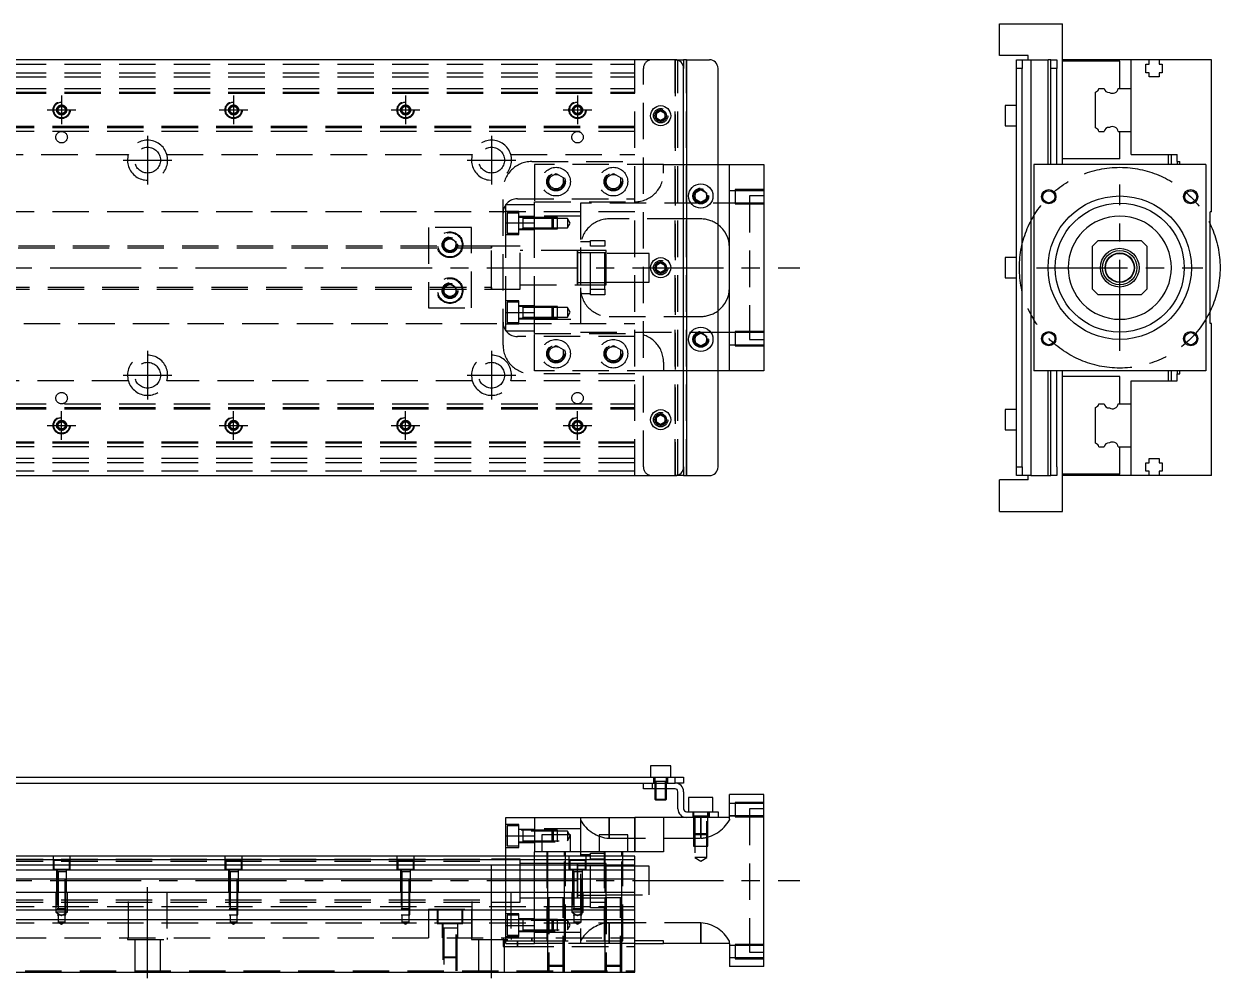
# Model space of a CAD drawing. Extents: x -13 to 801, y -273 to 87.
# Drawn here: x 383.9 to 801.2, y -247.7 to 85 of the extents above; entities that cross this region are included whole.
import ezdxf

# ---------------------------------------------------------------- set-up
doc = ezdxf.new("R2010")
doc.units = 0
doc.linetypes.add('CENTER', pattern=[50.8, 31.75, -6.35, 6.35, -6.35])
doc.linetypes.add('DASHED', pattern=[19.05, 12.7, -6.35])
doc.layers.get('0').update_dxf_attribs({"linetype": 'CONTINUOUS'})
doc.layers.add('CENTER', color=1, linetype='CENTER')

msp = doc.modelspace()

# ---------------------------------------------------------------- linework, layer by layer
at = {"color": 7, "linetype": 'CONTINUOUS'}
for p, q in [((724.16, 74), (724.16, 85)), ((724.16, 85), (746.16, 85)), ((746.16, 36), (746.16, 85)), ((611, 72.5), (3, 72.5)), ((611, 72.5), (614, 72.5)), ((614, 72.5), (614, 69.5)), ((615, 72.5), (614, 72.5)), ((615, 72.5), (615, -72.5)), ((615, 72.5), (623, 72.5)), ((734.16, 74), (724.16, 74)), ((730.16, 72.5), (732.16, 72.5)), ((730.16, 69.5), (730.16, 72.5)), ((732.16, 72.5), (735.16, 72.5)), ((732.16, 72.5), (732.16, 69.5)), ((734.16, 72.5), (734.16, 74)), ((735.16, 72.5), (735.16, -72.5)), ((735.16, 72.5), (741.16, 72.5)), ((741.16, 36), (741.16, 72.5)), ((742.16, 72.5), (741.16, 72.5)), ((742.16, 72.5), (744.16, 72.5)), ((742.16, 69.5), (742.16, 72.5)), ((744.16, 72.5), (744.16, 69.5)), ((770.16, 72.5), (746.16, 72.5)), ((766.16, 72), (746.16, 72)), ((766.16, 62.5), (766.16, 72)), ((776.46, 72.5), (770.16, 72.5)), ((770.16, 62.5), (770.16, 72.5)), ((775.31, 71), (776.46, 71)), ((775.31, 68), (775.31, 71)), ((779.86, 72.5), (776.46, 72.5)), ((776.46, 71), (776.46, 72.5)), ((779.86, 72.5), (779.86, 71)), ((798.16, 72.5), (779.86, 72.5)), ((779.86, 71), (781.01, 71)), ((781.01, 71), (781.01, 68)), ((798.16, 19.5), (798.16, 72.5)), ((614, -69.5), (614, 69.5)), ((626, -69.5), (626, 69.5)), ((732.16, 69.5), (730.16, 69.5)), ((730.16, -69.5), (730.16, 69.5)), ((732.16, -69.5), (732.16, 69.5)), ((744.16, 69.5), (742.16, 69.5)), ((742.16, 36), (742.16, 69.5)), ((744.16, 36), (744.16, 69.5)), ((776.46, 68), (775.31, 68)), ((776.46, 66.5), (776.46, 68)), ((779.86, 68), (779.86, 66.5)), ((781.01, 68), (779.86, 68)), ((779.86, 66.5), (776.46, 66.5)), ((757.66, 48.752272), (757.66, 61.247728)), ((758.912272, 62.5), (760.68668, 62.5)), ((765.637372, 62.5), (770.16, 62.5)), ((770.16, 47.5), (770.16, 62.5)), ((770.16, 47.5), (770.16, 62.5)), ((604.5, 53.866026), (606, 54.73205)), ((606, 54.73205), (607.5, 53.866026)), ((726.16, 56.5), (726.16, 53)), ((730.16, 56.5), (726.16, 56.5)), ((604.5, 52.133974), (604.5, 53.866026)), ((606, 51.26795), (604.5, 52.133974)), ((607.5, 52.133974), (606, 51.26795)), ((607.5, 53.866026), (607.5, 52.133974)), ((726.16, 53), (726.16, 49.5)), ((726.16, 49.5), (730.16, 49.5)), ((758.912272, 47.5), (760.68668, 47.5)), ((765.637372, 47.5), (770.16, 47.5)), ((766.16, 38), (766.16, 47.5)), ((770.16, 39.5), (770.16, 47.5)), ((766.16, 38), (746.16, 38)), ((770.16, 39.5), (786.16, 39.5)), ((783.16, 36), (783.16, 39.5)), ((784.16, 36), (784.16, 39.5)), ((786.16, 37), (786.16, 39.5)), ((626, 36), (630, 36)), ((630, -36), (630, 36)), ((630, 36), (642, 36)), ((642, 36), (642, -36)), ((796.16, 36), (736.16, 36)), ((736.16, 36), (736.16, -36)), ((786.16, 37), (787.16, 37)), ((786.16, 37), (786.16, 36)), ((787.16, 36), (787.16, 37)), ((796.16, 36), (796.16, -36)), ((618, 26.1547), (620, 27.309402)), ((618, 23.8453), (618, 26.1547)), ((620, 27.309402), (622, 26.1547)), ((622, 26.1547), (622, 23.8453)), ((620, 22.690598), (618, 23.8453)), ((622, 23.8453), (620, 22.690598)), ((797.66, -19.5), (797.66, 19.5)), ((798.16, 19.5), (797.66, 19.5)), ((758.66, 9.5), (756.66, 7.5)), ((758.66, 9.5), (773.66, 9.5)), ((775.66, 7.5), (773.66, 9.5)), ((756.66, -7.5), (756.66, 7.5)), ((775.66, 7.5), (775.66, -7.5)), ((604.5, 0.866026), (606, 1.73205)), ((604.5, -0.866026), (604.5, 0.866026)), ((606, 1.73205), (607.5, 0.866026)), ((607.5, 0.866026), (607.5, -0.866026)), ((726.16, 3.5), (726.16, 0)), ((730.16, 3.5), (726.16, 3.5)), ((726.16, 0), (726.16, -3.5)), ((606, -1.73205), (604.5, -0.866026)), ((607.5, -0.866026), (606, -1.73205)), ((726.16, -3.5), (730.16, -3.5)), ((756.66, -7.5), (758.66, -9.5)), ((773.66, -9.5), (775.66, -7.5)), ((773.66, -9.5), (758.66, -9.5)), ((798.16, -19.5), (797.66, -19.5)), ((798.16, -72.5), (798.16, -19.5)), ((618, -23.8453), (620, -22.690598)), ((618, -26.1547), (618, -23.8453)), ((620, -22.690598), (622, -23.8453)), ((622, -23.8453), (622, -26.1547)), ((620, -27.309402), (618, -26.1547)), ((622, -26.1547), (620, -27.309402)), ((630, -36), (626, -36)), ((642, -36), (630, -36)), ((796.16, -36), (736.16, -36)), ((741.16, -72.5), (741.16, -36)), ((742.16, -69.5), (742.16, -36)), ((744.16, -69.5), (744.16, -36)), ((746.16, -85), (746.16, -36)), ((783.16, -39.5), (783.16, -36)), ((784.16, -39.5), (784.16, -36)), ((786.16, -36), (786.16, -37)), ((786.16, -37), (787.16, -37)), ((786.16, -39.5), (786.16, -37)), ((787.16, -37), (787.16, -36)), ((766.16, -38), (746.16, -38)), ((766.16, -47.5), (766.16, -38)), ((770.16, -39.5), (786.16, -39.5)), ((770.16, -47.5), (770.16, -39.5)), ((726.16, -49.5), (726.16, -53)), ((730.16, -49.5), (726.16, -49.5)), ((757.66, -61.247728), (757.66, -48.752272)), ((758.912272, -47.5), (760.68668, -47.5)), ((765.637372, -47.5), (770.16, -47.5)), ((770.16, -62.5), (770.16, -47.5)), ((770.16, -62.5), (770.16, -47.5)), ((604.5, -52.133974), (606, -51.26795)), ((604.5, -53.866026), (604.5, -52.133974)), ((606, -54.73205), (604.5, -53.866026)), ((606, -51.26795), (607.5, -52.133974)), ((607.5, -53.866026), (606, -54.73205)), ((607.5, -52.133974), (607.5, -53.866026)), ((726.16, -53), (726.16, -56.5)), ((726.16, -56.5), (730.16, -56.5)), ((758.912272, -62.5), (760.68668, -62.5)), ((765.637372, -62.5), (770.16, -62.5)), ((766.16, -72), (766.16, -62.5)), ((770.16, -72.5), (770.16, -62.5)), ((776.46, -66.5), (779.86, -66.5)), ((776.46, -68), (776.46, -66.5)), ((779.86, -66.5), (779.86, -68)), ((614, -69.5), (614, -72.5)), ((730.16, -69.5), (732.16, -69.5)), ((730.16, -72.5), (730.16, -69.5)), ((732.16, -69.5), (732.16, -72.5)), ((742.16, -72.5), (742.16, -69.5)), ((744.16, -69.5), (744.16, -72.5)), ((775.31, -71), (775.31, -68)), ((775.31, -68), (776.46, -68)), ((779.86, -68), (781.01, -68)), ((781.01, -68), (781.01, -71)), ((3, -72.5), (611, -72.5)), ((614, -72.5), (611, -72.5)), ((614, -72.5), (615, -72.5)), ((615, -72.5), (623, -72.5)), ((724.16, -85), (724.16, -74)), ((734.16, -74), (724.16, -74)), ((732.16, -72.5), (730.16, -72.5)), ((735.16, -72.5), (732.16, -72.5)), ((734.16, -74), (734.16, -72.5)), ((735.16, -72.5), (741.16, -72.5)), ((741.16, -72.5), (742.16, -72.5)), ((744.16, -72.5), (742.16, -72.5)), ((766.16, -72), (746.16, -72)), ((770.16, -72.5), (746.16, -72.5)), ((776.46, -72.5), (770.16, -72.5)), ((776.46, -71), (775.31, -71)), ((776.46, -72.5), (776.46, -71)), ((779.86, -72.5), (776.46, -72.5)), ((781.01, -71), (779.86, -71)), ((779.86, -71), (779.86, -72.5)), ((798.16, -72.5), (779.86, -72.5)), ((724.16, -85), (746.16, -85)), ((609.5, -173.72), (602.5, -173.72)), ((602.5, -173.72), (602.5, -177.72)), ((609.5, -177.72), (609.5, -173.72)), ((357, -177.72), (611, -177.72)), ((611, -179.72), (611, -177.72)), ((611, -177.72), (614, -177.72)), ((614, -177.72), (614, -179.72)), ((357, -179.72), (603, -179.72)), ((600, -181.72), (600, -179.72)), ((603, -181.72), (600, -181.72)), ((603, -179.72), (603, -181.72)), ((603, -179.72), (611, -179.72)), ((603, -179.72), (611, -179.72)), ((611, -181.72), (603, -181.72)), ((604, -181.72), (604, -185.37)), ((604.35, -181.72), (604.35, -185.72)), ((607.65, -185.72), (607.65, -181.72)), ((608, -185.37), (608, -181.72)), ((614, -179.72), (611, -179.72)), ((612, -188.72), (612, -182.72)), ((614, -182.72), (614, -188.72)), ((604, -185.37), (608, -185.37)), ((604, -185.37), (604.35, -185.72)), ((607.65, -185.72), (604.35, -185.72)), ((607.65, -185.72), (608, -185.37)), ((624.25, -184.72), (615.75, -184.72)), ((615.75, -184.72), (615.75, -189.72)), ((624.25, -189.72), (624.25, -184.72)), ((630, -191.72), (630, -183.72)), ((642, -183.72), (630, -183.72)), ((642, -243.72), (642, -183.72)), ((552, -191.72), (562, -191.72)), ((552, -198.067524), (552, -191.72)), ((562, -191.72), (562, -203.72)), ((562, -191.72), (597, -191.72)), ((597, -203.72), (597, -191.72)), ((607, -191.72), (597, -191.72)), ((615, -191.72), (607, -191.72)), ((607, -191.72), (607, -203.72)), ((615, -189.72), (623, -189.72)), ((623, -191.72), (615, -191.72)), ((623, -191.72), (623, -189.72)), ((623, -189.72), (626, -189.72)), ((626, -191.72), (623, -191.72)), ((626, -189.72), (626, -191.72)), ((630, -191.72), (626, -191.72)), ((552, -198.067524), (562, -198.067524)), ((552, -205.22), (552, -198.067524)), ((574.5, -197.72), (564.5, -197.72)), ((564.5, -197.72), (564.5, -203.72)), ((574.5, -203.72), (574.5, -197.72)), ((594.5, -197.72), (584.5, -197.72)), ((584.5, -197.72), (584.5, -203.72)), ((594.5, -203.72), (594.5, -197.72)), ((562, -205.22), (562, -203.72)), ((607, -203.72), (562, -203.72)), ((597, -205.22), (352.5, -205.22)), ((597, -206.472272), (352.5, -206.472272)), ((352.5, -208.24668), (597, -208.24668)), ((577, -213.72), (577, -207.719994)), ((577, -219.720006), (577, -207.719994)), ((577, -208.595), (577, -209.72)), ((578, -208.595), (577, -208.595)), ((579.75, -208.595), (578, -208.595)), ((581.5, -208.595), (579.75, -208.595)), ((586.5, -208.595), (581.5, -208.595)), ((587, -208.595), (586.5, -208.595)), ((597, -245.72), (597, -205.22)), ((597, -210.143076), (352.5, -210.143076)), ((577, -210.719788), (577, -218.845)), ((597, -213.197372), (352.5, -213.197372)), ((17, -217.72), (597, -217.72)), ((577, -219.720006), (577, -218.845)), ((577, -218.845), (587, -218.845)), ((592.500006, -219.72), (586.499994, -219.72)), ((592.500006, -219.72), (586.499994, -219.72)), ((597, -224.02), (17, -224.02)), ((597, -227.42), (17, -227.42)), ((607, -234.72), (597, -234.72)), ((597, -235.72), (607, -235.72)), ((607, -235.72), (607, -234.72)), ((630, -235.72), (607, -235.72)), ((630, -235.72), (630, -243.72)), ((17, -245.72), (597, -245.72)), ((642, -243.72), (630, -243.72))]:
    msp.add_line(p, q, dxfattribs=at)
at = {"color": 3, "linetype": 'DASHED'}
for p, q in [((17, 71), (597, 71)), ((597, -72.5), (597, 72.5)), ((611, -72.5), (611, 72.5)), ((611, 72.5), (611, -72.5)), ((612, -72.5), (612, 72.5)), ((615, -72.5), (615, 72.5)), ((17, 68), (597, 68)), ((600, -69.5), (600, 69.5)), ((17, 66.5), (597, 66.5)), ((17, 62.5), (597, 62.5)), ((17, 61.247728), (597, 61.247728)), ((17, 61.1147), (597, 61.1147)), ((17, 61.1), (597, 61.1)), ((17, 60.8), (597, 60.8)), ((395.5, 55), (395.52041, 55.24661)), ((395.75, 55.721688), (397, 56.443376)), ((395.75, 54.278312), (395.75, 55.721688)), ((397, 53.556624), (395.75, 54.278312)), ((397, 56.443376), (398.25, 55.721688)), ((398.25, 54.278312), (397, 53.556624)), ((398.25, 55.721688), (398.25, 54.278312)), ((455.5, 55), (455.52041, 55.24661)), ((455.75, 55.721688), (457, 56.443376)), ((455.75, 54.278312), (455.75, 55.721688)), ((457, 53.556624), (455.75, 54.278312)), ((457, 56.443376), (458.25, 55.721688)), ((458.25, 54.278312), (457, 53.556624)), ((458.25, 55.721688), (458.25, 54.278312)), ((515.75, 55.721688), (517, 56.443376)), ((515.75, 54.278312), (515.75, 55.721688)), ((517, 53.556624), (515.75, 54.278312)), ((517, 56.443376), (518.25, 55.721688)), ((518.25, 54.278312), (517, 53.556624)), ((518.25, 55.721688), (518.25, 54.278312)), ((518.477374, 55.25955), (518.5, 55)), ((575.75, 55.721688), (577, 56.443376)), ((575.75, 54.278312), (575.75, 55.721688)), ((577, 53.556624), (575.75, 54.278312)), ((577, 56.443376), (578.25, 55.721688)), ((578.25, 54.278312), (577, 53.556624)), ((578.25, 55.721688), (578.25, 54.278312)), ((578.477374, 55.25955), (578.5, 55)), ((604, 53), (604.030168, 53.346066)), ((597, 49.2), (17, 49.2)), ((597, 48.9), (17, 48.9)), ((597, 48.8853), (17, 48.8853)), ((597, 48.752272), (17, 48.752272)), ((597, 47.5), (17, 47.5)), ((313.708204, 39.5), (420.291796, 39.5)), ((433.708204, 39.5), (540.291796, 39.5)), ((553.708204, 39.5), (597, 39.5)), ((561, 37), (597, 37)), ((562, 36), (562, 23)), ((607, 36), (562, 36)), ((607, 33), (607, 36)), ((607, 36), (614, 36)), ((614, 36), (626, 36)), ((567, 31.443376), (569.5, 32.886752)), ((567, 28.556624), (567, 31.443376)), ((569.5, 32.886752), (572, 31.443376)), ((572, 31.443376), (572, 28.556624)), ((572.477798, 30.364306), (572.5, 30)), ((586.5, 30), (586.520026, 30.346056)), ((587, 31.443376), (589.5, 32.886752)), ((587, 28.556624), (587, 31.443376)), ((589.5, 32.886752), (592, 31.443376)), ((592, 31.443376), (592, 28.556624)), ((551, -27), (551, 27)), ((569.5, 27.113248), (567, 28.556624)), ((572, 28.556624), (569.5, 27.113248)), ((589.5, 27.113248), (587, 28.556624)), ((592, 28.556624), (589.5, 27.113248)), ((622.483582, 25.286038), (622.5, 25)), ((632, 26.848738), (630, 26.848738)), ((632, 27.248732), (632, 22.248742)), ((642, 27.248732), (632, 27.248732)), ((642, 26.848738), (632, 26.848738)), ((552, 15.652476), (552, 22)), ((552, 22), (562, 22)), ((556, 24), (597, 24)), ((562, 15.652476), (562, 23)), ((562, 23), (597, 23)), ((562, 15.652476), (562, 22)), ((578, 22.5), (578, 7)), ((620, 22.5), (578, 22.5)), ((637, 22.5), (620, 22.5)), ((630, 22.648738), (632, 22.648738)), ((632, 22.648738), (642, 22.648738)), ((632, 22.248742), (642, 22.248742)), ((637, 25), (637, -25)), ((642, 25), (637, 25)), ((597, 19.5), (78.969694, 19.5)), ((556.5, 19.55635), (552, 19.55635)), ((552.5, 19.05635), (552.5, 12.05635)), ((556.5, 19.05635), (552.5, 19.05635)), ((556.5, 11.55635), (556.5, 19.55635)), ((562, 17.80635), (556.5, 17.80635)), ((557.905, 17.55635), (556.5, 17.55635)), ((562, 17.556346), (557.895, 17.55635)), ((557.9, 17.556354), (557.9, 13.556344)), ((557.9, 17.556354), (557.9, 13.556344)), ((557.9, 17.55635), (557.9, 17.339888)), ((557.9, 17.33964), (557.9, 17.55635)), ((562, 17.20635), (557.9, 17.20635)), ((578, 18), (562, 18)), ((578, 18), (562, 18)), ((568.15, 17.55635), (562, 17.556346)), ((568.15, 17.556344), (562, 17.556344)), ((568.5, 17.20635), (562, 17.20635)), ((568.5, 17.20635), (562, 17.20635)), ((568.15, 13.55635), (568.15, 17.55635)), ((568.5, 17.20635), (568.15, 17.55635)), ((570, 17.556344), (568.15, 17.556344)), ((568.5, 17.20635), (568.5, 13.90635)), ((570, 17.20635), (568.5, 17.20635)), ((570, 13.556354), (570, 17.556344)), ((573.5, 17.20635), (570, 17.20635)), ((573.5, 17.20635), (573.5, 13.90635)), ((574.452628, 15.55635), (573.5, 17.20635)), ((614, 17), (588, 17)), ((620, 17), (614, 17)), ((540, 14), (525, 14)), ((525, 14), (525, -14)), ((540, -14), (540, 14)), ((552, -15.652476), (552, 15.652476)), ((552, 15.652476), (562, 15.652476)), ((556.5, 13.55635), (557.905, 13.55635)), ((556.5, 13.30635), (562, 13.30635)), ((557.895, 13.55635), (562, 13.556352)), ((557.9, 13.90635), (562, 13.90635)), ((557.9, 13.55635), (557.9, 13.773016)), ((557.9, 13.77281), (557.9, 13.55635)), ((562, -15.652476), (562, 15.652476)), ((562, -15.652476), (562, 15.652476)), ((562, 13.90635), (568.5, 13.90635)), ((562, 13.90635), (568.5, 13.90635)), ((562, 13.556354), (568.15, 13.556354)), ((562, 13.556352), (568.15, 13.55635)), ((568.15, 13.55635), (568.5, 13.90635)), ((568.15, 13.556354), (570, 13.556354)), ((568.5, 13.90635), (570, 13.90635)), ((570, 13.90635), (573.5, 13.90635)), ((573.5, 13.90635), (574.452628, 15.55635)), ((530.5, 9.1547), (532.5, 10.309402)), ((530.5, 6.8453), (530.5, 9.1547)), ((532.5, 10.309402), (534.5, 9.1547)), ((534.5, 9.1547), (534.5, 6.8453)), ((552, 11.55635), (556.5, 11.55635)), ((552.5, 12.05635), (556.5, 12.05635)), ((581.5, 9), (578, 9)), ((581.5, 9.5), (586.5, 9.5)), ((581.5, 7.5), (581.5, 9.5)), ((586.5, 9.5), (586.5, 7.5)), ((547.005, 7.5), (335, 7.5)), ((547, 6.75), (335, 6.75)), ((532.5, 5.690598), (530.5, 6.8453)), ((534.5, 6.8453), (532.5, 5.690598)), ((534.983582, 8.286038), (535, 8)), ((552, 7.5), (546.995, 7.5)), ((547, -7.500006), (547, 7.500006)), ((547, 6.75), (547, 7.500006)), ((547, 6.951128), (547, 7.5)), ((547, 7.5), (547, 6.951128)), ((547, -6.951128), (547, 6.951128)), ((547, -6.75), (547, 6.75)), ((557, 7.5), (552, 7.5)), ((557, 7.5), (552, 7.5)), ((557, -7.5), (557, 7.5)), ((557, -7.5), (557, 7.5)), ((577.005, 6), (557, 6)), ((576.995, 6), (557, 6)), ((586.5, 6), (576.995, 6)), ((577.005, 6), (576.995, 6)), ((577, -6.000006), (577, 6.000006)), ((577, 5.125), (577, 6.000006)), ((577, 5.325034), (577, 6)), ((577, 6), (577, -5.999164)), ((577, 5.125), (577, -5.125)), ((587, 5.125), (577, 5.125)), ((586.5, 6), (577.005, 6)), ((578, 7), (578, -7)), ((581.5, -7.5), (581.5, 7.5)), ((586.5, 7.5), (581.5, 7.5)), ((586.5, -7.5), (586.5, 7.5)), ((587, 6), (586.5, 6)), ((587, -6), (587, 6)), ((600, 5), (587, 5)), ((602, 5), (600, 5)), ((602, -5), (602, 5)), ((604, 0), (604.023172, 0.30356)), ((335, -6.75), (547, -6.75)), ((335, -7.5), (547.005, -7.5)), ((530, -8), (530.018502, -7.696412)), ((530.5, -6.8453), (532.5, -5.690598)), ((530.5, -9.1547), (530.5, -6.8453)), ((532.5, -5.690598), (534.5, -6.8453)), ((534.5, -6.8453), (534.5, -9.1547)), ((546.995, -7.5), (552, -7.5)), ((547, -7.500006), (547, -6.75)), ((547, -7.5), (547, -6.951128)), ((547, -6.951128), (547, -7.5)), ((552, -7.5), (557, -7.5)), ((552, -7.5), (557, -7.5)), ((557, -6), (577.005, -6)), ((557, -6), (576.995, -6)), ((576.995, -6), (586.5, -6)), ((576.995, -6), (577.005, -6)), ((577, -6.000006), (577, -5.125)), ((577, -5.125), (587, -5.125)), ((577, -6), (577, -5.325218)), ((577, -5.999164), (577, -6)), ((577.005, -6), (586.5, -6)), ((578, -7), (578, -22.5)), ((581.5, -7.5), (586.5, -7.5)), ((581.5, -9.5), (581.5, -7.5)), ((586.5, -6), (587, -6)), ((586.5, -7.5), (586.5, -9.5)), ((587, -5), (600, -5)), ((600, -5), (602, -5)), ((532.5, -10.309402), (530.5, -9.1547)), ((534.5, -9.1547), (532.5, -10.309402)), ((556.5, -11.55635), (552, -11.55635)), ((552.5, -12.05635), (552.5, -19.05635)), ((556.5, -12.05635), (552.5, -12.05635)), ((556.5, -19.55635), (556.5, -11.55635)), ((578, -9), (581.5, -9)), ((586.5, -9.5), (581.5, -9.5)), ((525, -14), (540, -14)), ((552, -15.652476), (562, -15.652476)), ((552, -22), (552, -15.652476)), ((562, -13.30635), (556.5, -13.30635)), ((557.905, -13.55635), (556.5, -13.55635)), ((562, -13.556352), (557.895, -13.55635)), ((557.9, -13.556344), (557.9, -17.556354)), ((557.9, -13.556344), (557.9, -17.556354)), ((557.9, -13.55635), (557.9, -13.77281)), ((557.9, -13.773058), (557.9, -13.55635)), ((562, -13.90635), (557.9, -13.90635)), ((568.15, -13.55635), (562, -13.556352)), ((568.15, -13.556352), (562, -13.556354)), ((568.5, -13.90635), (562, -13.90635)), ((568.5, -13.90635), (562, -13.90635)), ((562, -22), (562, -15.652476)), ((562, -23), (562, -15.652476)), ((568.15, -17.55635), (568.15, -13.55635)), ((568.5, -13.90635), (568.15, -13.55635)), ((570, -13.556354), (568.15, -13.556352)), ((568.5, -13.90635), (568.5, -17.20635)), ((570, -13.90635), (568.5, -13.90635)), ((570, -17.556344), (570, -13.556354)), ((573.5, -13.90635), (570, -13.90635)), ((573.5, -13.90635), (573.5, -17.20635)), ((574.452628, -15.55635), (573.5, -13.90635)), ((573.5, -17.20635), (574.452628, -15.55635)), ((78.969694, -19.5), (597, -19.5)), ((552, -19.55635), (556.5, -19.55635)), ((552.5, -19.05635), (556.5, -19.05635)), ((556.5, -17.55635), (557.905, -17.55635)), ((556.5, -17.80635), (562, -17.80635)), ((557.895, -17.55635), (562, -17.556346)), ((557.9, -17.20635), (562, -17.20635)), ((557.9, -17.55635), (557.9, -17.339682)), ((557.9, -17.339888), (557.9, -17.55635)), ((562, -17.20635), (568.5, -17.20635)), ((562, -17.20635), (568.5, -17.20635)), ((562, -17.556344), (568.15, -17.556346)), ((562, -17.556346), (568.15, -17.55635)), ((562, -18), (578, -18)), ((562, -18), (578, -18)), ((568.15, -17.55635), (568.5, -17.20635)), ((568.15, -17.556346), (570, -17.556344)), ((568.5, -17.20635), (570, -17.20635)), ((570, -17.20635), (573.5, -17.20635)), ((588, -17), (614, -17)), ((614, -17), (620, -17)), ((552, -22), (562, -22)), ((597, -24), (556, -24)), ((562, -23), (597, -23)), ((562, -36), (562, -23)), ((578, -22.5), (620, -22.5)), ((620, -22.5), (637, -22.5)), ((622.483582, -24.713962), (622.5, -25)), ((632, -22.648738), (630, -22.648738)), ((632, -22.248742), (632, -27.248732)), ((642, -22.248742), (632, -22.248742)), ((642, -22.648738), (632, -22.648738)), ((637, -25), (642, -25)), ((567, -28.556624), (569.5, -27.113248)), ((567, -31.443376), (567, -28.556624)), ((569.5, -27.113248), (572, -28.556624)), ((572, -28.556624), (572, -31.443376)), ((587, -28.556624), (589.5, -27.113248)), ((587, -31.443376), (587, -28.556624)), ((589.5, -27.113248), (592, -28.556624)), ((592, -28.556624), (592, -31.443376)), ((630, -26.848738), (632, -26.848738)), ((632, -26.848738), (642, -26.848738)), ((632, -27.248732), (642, -27.248732)), ((566.5, -30), (566.520026, -29.653944)), ((569.5, -32.886752), (567, -31.443376)), ((572, -31.443376), (569.5, -32.886752)), ((586.5, -30), (586.520026, -29.653944)), ((589.5, -32.886752), (587, -31.443376)), ((592, -31.443376), (589.5, -32.886752)), ((607, -33), (607, -36)), ((597, -37), (561, -37)), ((607, -36), (562, -36)), ((614, -36), (607, -36)), ((626, -36), (614, -36)), ((420.291796, -39.5), (313.708204, -39.5)), ((540.291796, -39.5), (433.708204, -39.5)), ((597, -39.5), (553.708204, -39.5)), ((17, -47.5), (597, -47.5)), ((17, -48.752272), (597, -48.752272)), ((17, -48.8853), (597, -48.8853)), ((17, -48.9), (597, -48.9)), ((17, -49.2), (597, -49.2)), ((395.75, -54.278312), (397, -53.556624)), ((397, -53.556624), (398.25, -54.278312)), ((455.75, -54.278312), (457, -53.556624)), ((457, -53.556624), (458.25, -54.278312)), ((515.75, -54.278312), (517, -53.556624)), ((517, -53.556624), (518.25, -54.278312)), ((575.75, -54.278312), (577, -53.556624)), ((577, -53.556624), (578.25, -54.278312)), ((604, -53), (604.030168, -52.653934)), ((395.75, -55.721688), (395.75, -54.278312)), ((397, -56.443376), (395.75, -55.721688)), ((398.25, -55.721688), (397, -56.443376)), ((398.25, -54.278312), (398.25, -55.721688)), ((398.477374, -54.74045), (398.5, -55)), ((455.75, -55.721688), (455.75, -54.278312)), ((457, -56.443376), (455.75, -55.721688)), ((458.25, -55.721688), (457, -56.443376)), ((458.25, -54.278312), (458.25, -55.721688)), ((458.477374, -54.74045), (458.5, -55)), ((515.75, -55.721688), (515.75, -54.278312)), ((517, -56.443376), (515.75, -55.721688)), ((518.25, -55.721688), (517, -56.443376)), ((518.25, -54.278312), (518.25, -55.721688)), ((518.477374, -54.74045), (518.5, -55)), ((575.75, -55.721688), (575.75, -54.278312)), ((577, -56.443376), (575.75, -55.721688)), ((578.25, -55.721688), (577, -56.443376)), ((578.25, -54.278312), (578.25, -55.721688)), ((578.477374, -54.74045), (578.5, -55)), ((597, -60.8), (17, -60.8)), ((597, -61.1), (17, -61.1)), ((597, -61.1147), (17, -61.1147)), ((597, -61.247728), (17, -61.247728)), ((597, -62.5), (17, -62.5)), ((597, -66.5), (17, -66.5)), ((597, -68), (17, -68)), ((597, -71), (17, -71)), ((603.5, -177.72), (603.5, -179.72)), ((608.000006, -179.12), (603.999994, -179.12)), ((604, -177.72), (604, -181.72)), ((604.35, -179.12), (604.35, -181.72)), ((607.65, -181.72), (607.65, -179.12)), ((608, -181.72), (608, -177.72)), ((608.5, -179.72), (608.5, -177.72)), ((600, -179.72), (603, -179.72)), ((632, -186.871262), (630, -186.871262)), ((632, -186.471268), (632, -191.471258)), ((642, -186.471268), (632, -186.471268)), ((642, -186.871262), (632, -186.871262)), ((578, -191.72), (578, -192.336596)), ((588, -198.980598), (588, -191.72)), ((588, -191.72), (588, -198.980598)), ((597, -191.72), (597, -203.72)), ((617.25, -189.72), (617.25, -191.72)), ((622.500006, -191.32), (617.499994, -191.32)), ((617.499995, -189.72), (617.500006, -201.72)), ((617.9, -191.32), (617.9, -205.72)), ((620, -191.72), (620, -198.980598)), ((620, -198.980598), (620, -191.72)), ((622.1, -205.72), (622.1, -191.32)), ((622.499994, -201.72), (622.500005, -189.72)), ((622.75, -191.72), (622.75, -189.72)), ((630, -191.071262), (632, -191.071262)), ((637, -191.22), (630, -191.22)), ((630, -192.336596), (630, -191.72)), ((632, -191.071262), (642, -191.071262)), ((632, -191.471258), (642, -191.471258)), ((637, -188.72), (637, -238.72)), ((642, -188.72), (637, -188.72)), ((556.5, -194.16365), (552, -194.16365)), ((552.5, -194.66365), (552.5, -198.16365)), ((556.5, -194.66365), (552.5, -194.66365)), ((556.5, -202.16365), (556.5, -194.16365)), ((562, -195.91365), (556.5, -195.91365)), ((578, -195.72), (562, -195.72)), ((578, -192.336596), (578, -235.103404)), ((578, -192.336596), (578.037764, -192.64036)), ((630, -192.336596), (629.962236, -192.64036)), ((552.5, -198.16365), (552.5, -201.66365)), ((570, -196.163656), (556.5, -196.163641)), ((556.5, -200.163661), (570, -200.163646)), ((557.9, -196.163646), (557.9, -200.163656)), ((573.5, -196.51365), (557.9, -196.51365)), ((557.9, -199.81365), (573.5, -199.81365)), ((568.15, -198.16365), (568.15, -196.16365)), ((568.5, -196.51365), (568.15, -196.16365)), ((568.15, -200.16365), (568.15, -198.16365)), ((568.15, -200.16365), (568.5, -199.81365)), ((568.5, -196.51365), (568.5, -198.16365)), ((568.5, -198.16365), (568.5, -199.81365)), ((570, -200.163646), (570, -196.163656)), ((573.5, -196.51365), (573.5, -199.81365)), ((574.452628, -198.16365), (573.5, -196.51365)), ((573.5, -199.81365), (574.452628, -198.16365)), ((588, -198.980598), (620, -198.980598)), ((617.5, -197.32), (622.5, -197.32)), ((617.5, -197.32), (617.9, -197.72)), ((622.1, -197.72), (617.9, -197.72)), ((620, -198.980598), (622.500674, -198.62194)), ((622.1, -197.72), (622.5, -197.32)), ((552, -202.16365), (556.5, -202.16365)), ((552.5, -201.66365), (556.5, -201.66365)), ((556.5, -200.41365), (562, -200.41365)), ((566.25, -203.72), (566.25, -234.72)), ((566.5, -203.72), (566.5, -205.22)), ((572.5, -205.22), (572.5, -203.72)), ((572.75, -234.72), (572.75, -203.72)), ((581.5, -204.22), (586.5, -204.22)), ((581.5, -205.22), (581.5, -204.22)), ((586.25, -203.72), (586.25, -234.72)), ((586.5, -203.72), (586.5, -205.22)), ((592.5, -205.22), (592.5, -203.72)), ((592.75, -234.72), (592.75, -203.72)), ((617.500006, -201.72), (622.499994, -201.72)), ((54, -206.22), (547, -206.22)), ((54, -206.97), (547, -206.97)), ((394, -205.22), (394, -209.72)), ((399.75, -206.72), (394.25, -206.72)), ((394.25, -206.72), (394.25, -209.72)), ((399.75, -209.72), (399.75, -206.72)), ((400, -209.72), (400, -205.22)), ((454, -205.22), (454, -209.72)), ((459.75, -206.72), (454.25, -206.72)), ((454.25, -206.72), (454.25, -209.72)), ((459.75, -209.72), (459.75, -206.72)), ((460, -209.72), (460, -205.22)), ((514, -205.22), (514, -209.72)), ((519.75, -206.72), (514.25, -206.72)), ((514.25, -206.72), (514.25, -209.72)), ((519.75, -209.72), (519.75, -206.72)), ((520, -209.72), (520, -205.22)), ((547, -206.22), (546.995, -206.22)), ((547, -221.22), (547, -206.22)), ((547.005, -206.22), (547, -206.22)), ((552, -206.22), (547, -206.22)), ((552, -217.72), (552, -205.22)), ((557, -206.22), (552, -206.22)), ((557, -213.72), (557, -206.22)), ((562, -207.72), (557, -207.72)), ((562, -217.72), (562, -205.22)), ((566.5, -207.72), (562, -207.72)), ((566.5, -205.22), (566.5, -217.72)), ((572.5, -207.72), (566.5, -207.72)), ((572.5, -219.725), (572.5, -205.22)), ((574.25, -207.72), (572.5, -207.72)), ((574, -205.22), (574, -209.72)), ((579.75, -206.72), (574.25, -206.72)), ((574.25, -206.72), (574.25, -209.72)), ((577.005, -207.72), (574.25, -207.72)), ((578, -207.72), (576.995, -207.72)), ((577, -207.72), (577, -209.719258)), ((577, -208.394966), (577, -207.72)), ((581.5, -204.72), (578, -204.72)), ((579.75, -207.72), (578, -207.72)), ((579.75, -209.72), (579.75, -206.72)), ((581.5, -207.72), (579.75, -207.72)), ((580, -209.72), (580, -205.22)), ((581.5, -206.22), (581.5, -205.22)), ((581.5, -221.22), (581.5, -206.22)), ((586.5, -206.22), (581.5, -206.22)), ((586.5, -207.72), (581.5, -207.72)), ((586.5, -205.22), (586.5, -219.725)), ((587, -207.72), (586.5, -207.72)), ((587, -213.72), (587, -207.72)), ((592.5, -219.725), (592.5, -205.22)), ((622.1, -205.72), (617.9, -205.72)), ((617.9, -205.72), (620, -206.932436)), ((620, -206.932436), (622.1, -205.72)), ((394, -209.72), (400, -209.72)), ((395.25, -209.72), (395.25, -217.72)), ((398.500006, -210.72), (395.499994, -210.72)), ((395.500006, -209.72), (395.500006, -225.72)), ((395.75, -210.72), (395.75, -225.72)), ((398.25, -225.72), (398.25, -210.72)), ((398.499994, -225.72), (398.499994, -209.72)), ((398.75, -217.72), (398.75, -209.72)), ((454, -209.72), (460, -209.72)), ((455.25, -209.72), (455.25, -217.72)), ((458.500006, -210.72), (455.499994, -210.72)), ((455.500006, -209.72), (455.500006, -225.72)), ((455.75, -210.72), (455.75, -225.72)), ((458.25, -225.72), (458.25, -210.72)), ((458.499994, -225.72), (458.499994, -209.72)), ((458.75, -217.72), (458.75, -209.72)), ((514, -209.72), (520, -209.72)), ((515.25, -209.72), (515.25, -217.72)), ((518.500006, -210.72), (515.499994, -210.72)), ((515.500006, -209.72), (515.500006, -225.72)), ((515.75, -210.72), (515.75, -225.72)), ((518.25, -225.72), (518.25, -210.72)), ((518.499994, -225.72), (518.499994, -209.72)), ((518.75, -217.72), (518.75, -209.72)), ((574, -209.72), (580, -209.72)), ((575.25, -209.72), (575.25, -217.72)), ((578.500006, -210.72), (575.499994, -210.72)), ((575.500006, -209.72), (575.500006, -225.72)), ((575.75, -210.72), (575.75, -225.72)), ((577, -210.719914), (577, -213.519974)), ((578.25, -225.72), (578.25, -210.72)), ((578.499994, -225.72), (578.499994, -209.72)), ((578.75, -217.72), (578.75, -209.72)), ((592.5, -208.72), (587, -208.72)), ((597, -208.72), (592.5, -208.72)), ((602, -208.72), (597, -208.72)), ((602, -213.72), (602, -208.72)), ((557, -217.72), (557, -213.72)), ((577, -213.519974), (577, -219.719164)), ((587, -219.72), (587, -213.72)), ((602, -218.72), (602, -213.72)), ((54, -220.47), (547, -220.47)), ((395, -217.72), (395, -224.72)), ((399, -224.72), (399, -217.72)), ((420.291796, -233.72), (420.291796, -217.72)), ((433.708204, -217.72), (433.708204, -233.72)), ((540.291796, -233.72), (540.291796, -217.72)), ((552, -224.02), (552, -217.72)), ((553.708204, -217.72), (553.708204, -233.72)), ((557, -221.22), (557, -217.72)), ((557, -219.72), (562, -219.72)), ((562, -224.02), (562, -217.72)), ((562, -219.72), (566.39999, -219.72)), ((572.500006, -219.72), (566.499994, -219.72)), ((566.5, -217.72), (566.5, -219.72)), ((566.5, -219.72), (566.5, -224.02)), ((567, -219.72), (567, -245.72)), ((572, -245.72), (572, -219.72)), ((572.5, -227.42), (572.5, -219.715)), ((572.60001, -219.72), (577.005, -219.72)), ((575, -217.72), (575, -224.72)), ((576.995, -219.72), (586.39999, -219.72)), ((577, -219.719164), (577, -219.72)), ((577.005, -219.72), (586.5, -219.72)), ((579, -224.72), (579, -217.72)), ((586.5, -219.715), (586.5, -227.42)), ((587, -218.72), (602, -218.72)), ((587, -219.72), (587, -245.72)), ((592, -245.72), (592, -219.72)), ((592.5, -227.42), (592.5, -219.715)), ((597, -222.87), (17, -222.87)), ((54, -221.22), (547, -221.22)), ((399, -224.72), (395, -224.72)), ((395, -224.72), (397, -225.8747)), ((395.5, -223.47), (398.5, -223.47)), ((395.5, -223.47), (395.75, -223.72)), ((398.25, -223.72), (395.75, -223.72)), ((397, -225.8747), (399, -224.72)), ((398.25, -223.72), (398.5, -223.47)), ((455.5, -223.47), (458.5, -223.47)), ((455.5, -223.47), (455.75, -223.72)), ((458.25, -223.72), (455.75, -223.72)), ((458.25, -223.72), (458.5, -223.47)), ((515.5, -223.47), (518.5, -223.47)), ((515.5, -223.47), (515.75, -223.72)), ((518.25, -223.72), (515.75, -223.72)), ((518.25, -223.72), (518.5, -223.47)), ((525, -223.72), (525, -224.02)), ((525, -223.72), (540, -223.72)), ((525, -224.02), (525, -227.42)), ((528, -223.72), (528, -228.72)), ((528.25, -223.72), (528.25, -224.02)), ((528.25, -224.02), (528.25, -227.42)), ((536.75, -224.02), (536.75, -223.72)), ((536.75, -227.42), (536.75, -224.02)), ((537, -228.72), (537, -223.72)), ((540, -223.72), (540, -224.02)), ((540, -224.02), (540, -227.42)), ((547, -221.22), (552, -221.22)), ((552, -221.22), (557, -221.22)), ((552, -227.42), (552, -224.02)), ((556.5, -225.27635), (552, -225.27635)), ((556.5, -233.27635), (556.5, -225.27635)), ((562, -227.42), (562, -224.02)), ((566.5, -224.02), (566.5, -227.42)), ((579, -224.72), (575, -224.72)), ((575, -224.72), (577, -225.8747)), ((575.5, -223.47), (578.5, -223.47)), ((575.5, -223.47), (575.75, -223.72)), ((578.25, -223.72), (575.75, -223.72)), ((577, -225.8747), (579, -224.72)), ((578, -222.72), (581.5, -222.72)), ((578.25, -223.72), (578.5, -223.47)), ((581.5, -221.22), (586.5, -221.22)), ((581.5, -223.22), (581.5, -221.22)), ((586.5, -223.22), (581.5, -223.22)), ((597, -228.57), (17, -228.57)), ((395.500006, -225.72), (398.499994, -225.72)), ((395.75, -225.72), (395.75, -228.22)), ((398.25, -228.22), (395.75, -228.22)), ((395.75, -228.22), (397, -228.941688)), ((397, -228.941688), (398.25, -228.22)), ((398.25, -228.22), (398.25, -225.72)), ((455.500006, -225.72), (458.499994, -225.72)), ((455.75, -225.72), (455.75, -228.22)), ((458.25, -228.22), (455.75, -228.22)), ((455.75, -228.22), (457, -228.941688)), ((457, -228.941688), (458.25, -228.22)), ((458.25, -228.22), (458.25, -225.72)), ((515.500006, -225.72), (518.499994, -225.72)), ((515.75, -225.72), (515.75, -228.22)), ((518.25, -228.22), (515.75, -228.22)), ((515.75, -228.22), (517, -228.941688)), ((517, -228.941688), (518.25, -228.22)), ((518.25, -228.22), (518.25, -225.72)), ((525, -227.42), (525, -233.72)), ((528, -228.72), (537, -228.72)), ((528.25, -227.42), (528.25, -228.72)), ((529.75, -228.72), (529.75, -233.72)), ((530.000006, -228.72), (530.000006, -245.22)), ((534.999994, -245.22), (534.999994, -228.72)), ((535.25, -233.72), (535.25, -228.72)), ((536.75, -228.72), (536.75, -227.42)), ((540, -227.42), (540, -233.72)), ((552, -229.372476), (552, -227.42)), ((552, -229.372476), (562, -229.372476)), ((552, -233.72), (552, -229.372476)), ((552.5, -225.77635), (552.5, -227.42)), ((556.5, -225.77635), (552.5, -225.77635)), ((552.5, -227.42), (552.5, -229.27635)), ((552.5, -229.27635), (552.5, -232.77635)), ((562, -227.02635), (556.5, -227.02635)), ((570, -227.276354), (556.5, -227.276339)), ((557.9, -227.276344), (557.9, -231.276354)), ((573.5, -227.62635), (557.9, -227.62635)), ((562, -234.72), (562, -227.42)), ((566.5, -227.42), (566.5, -234.72)), ((568.15, -227.42), (568.15, -227.27635)), ((568.29365, -227.42), (568.15, -227.27635)), ((568.15, -229.27635), (568.15, -227.42)), ((568.15, -231.27635), (568.15, -229.27635)), ((568.5, -227.62635), (568.29365, -227.42)), ((568.5, -227.62635), (568.5, -229.27635)), ((568.5, -229.27635), (568.5, -230.92635)), ((570, -227.42), (570, -227.276354)), ((570, -231.276344), (570, -227.42)), ((572.5, -234.72), (572.5, -227.42)), ((573.5, -227.62635), (573.5, -230.92635)), ((574.452628, -229.27635), (573.5, -227.62635)), ((573.5, -230.92635), (574.452628, -229.27635)), ((575.500006, -225.72), (578.499994, -225.72)), ((575.75, -225.72), (575.75, -228.22)), ((578.25, -228.22), (575.75, -228.22)), ((575.75, -228.22), (577, -228.941688)), ((577, -228.941688), (578.25, -228.22)), ((578.25, -228.22), (578.25, -225.72)), ((586.619728, -228.56908), (586.49952, -228.588974)), ((586.5, -227.42), (586.5, -234.72)), ((586.619312, -228.569146), (588, -228.459402)), ((586.99996, -228.517024), (586.619728, -228.56908)), ((588, -228.459402), (586.99996, -228.517024)), ((620, -228.459402), (588, -228.459402)), ((588, -235.72), (588, -228.459402)), ((588, -228.459402), (588, -234.72)), ((592.5, -234.72), (592.5, -227.42)), ((620, -228.459402), (620, -235.72)), ((620, -235.72), (620, -228.459402)), ((535.000006, -230.32), (529.999994, -230.32)), ((530.4, -230.32), (530.4, -245.22)), ((534.6, -245.22), (534.6, -230.32)), ((552, -233.27635), (556.5, -233.27635)), ((552.5, -232.77635), (556.5, -232.77635)), ((556.5, -231.276359), (570, -231.276344)), ((556.5, -231.52635), (562, -231.52635)), ((557.9, -230.92635), (573.5, -230.92635)), ((562, -231.72), (566.5, -231.72)), ((566.5, -231.72), (567, -231.72)), ((567, -231.72), (572, -231.72)), ((568.15, -231.27635), (568.5, -230.92635)), ((572, -231.72), (572.5, -231.72)), ((572.5, -231.72), (578, -231.72)), ((17, -233.72), (597, -233.72)), ((420, -233.72), (420, -234.22)), ((420, -234.22), (434, -234.22)), ((422.5, -234.22), (422.5, -245.72)), ((431.5, -245.72), (431.5, -234.22)), ((434, -234.22), (434, -233.72)), ((540, -233.72), (540, -234.22)), ((540, -234.22), (554, -234.22)), ((542.5, -234.22), (542.5, -245.72)), ((551, -233.72), (551, -234.72)), ((551, -234.72), (561, -234.72)), ((551, -234.72), (551, -236.72)), ((551, -236.72), (556, -236.72)), ((551.5, -245.72), (551.5, -234.22)), ((552, -235.72), (552, -233.72)), ((552, -235.72), (562, -235.72)), ((553.708204, -233.72), (597, -233.72)), ((554, -234.22), (554, -233.72)), ((556, -236.72), (556, -234.72)), ((556, -234.72), (556, -235.72)), ((556, -235.72), (556, -236.72)), ((556, -236.72), (597, -236.72)), ((561, -234.72), (561, -233.72)), ((561, -233.72), (561, -234.72)), ((561, -234.72), (597, -234.72)), ((562, -235.72), (562, -234.72)), ((566.5, -235.72), (562, -235.72)), ((566.5, -234.72), (566.5, -243.22)), ((567, -235.72), (566.5, -235.72)), ((566.500006, -234.72), (566.500006, -243.220006)), ((572, -235.72), (567, -235.72)), ((572.5, -235.72), (572, -235.72)), ((572.499994, -243.220006), (572.499994, -234.72)), ((572.5, -243.22), (572.5, -234.72)), ((586.5, -235.72), (572.5, -235.72)), ((578.058008, -234.72085), (578, -235.103404)), ((578, -235.103404), (578, -235.72)), ((586.5, -234.72), (586.5, -243.22)), ((587, -235.72), (586.5, -235.72)), ((586.500006, -234.72), (586.500006, -243.220006)), ((592, -235.72), (587, -235.72)), ((588, -234.72), (588, -235.72)), ((592.5, -235.72), (592, -235.72)), ((592.499994, -243.220006), (592.499994, -234.72)), ((592.5, -243.22), (592.5, -234.72)), ((597, -235.72), (592.5, -235.72)), ((630, -235.103404), (629.962236, -234.79964)), ((630, -235.72), (630, -235.103404)), ((630, -236.22), (637, -236.22)), ((632, -236.368738), (630, -236.368738)), ((632, -235.968742), (632, -240.968732)), ((642, -235.968742), (632, -235.968742)), ((642, -236.368738), (632, -236.368738)), ((530, -240.32), (535, -240.32)), ((530, -240.32), (530.4, -240.72)), ((534.6, -240.72), (530.4, -240.72)), ((534.6, -240.72), (535, -240.32)), ((630, -240.568738), (632, -240.568738)), ((632, -240.568738), (642, -240.568738)), ((632, -240.968732), (642, -240.968732)), ((637, -238.72), (642, -238.72)), ((79.499994, -245.22), (597, -245.22)), ((566.5, -243.22), (572.5, -243.22)), ((566.5, -243.22), (567, -243.72)), ((566.500006, -243.220006), (566.500006, -245.72)), ((572, -243.72), (567, -243.72)), ((572, -243.72), (572.5, -243.22)), ((572.499994, -245.72), (572.499994, -243.220006)), ((586.5, -243.22), (592.5, -243.22)), ((586.5, -243.22), (587, -243.72)), ((586.500006, -243.220006), (586.500006, -245.72)), ((592, -243.72), (587, -243.72)), ((592, -243.72), (592.5, -243.22)), ((592.499994, -245.72), (592.499994, -243.220006))]:
    msp.add_line(p, q, dxfattribs=at)
for centre, radius in [((397, 55), 3), ((397, 55), 2.75), ((397, 55), 1.75), ((397, 55), 1.5), ((397, 55), 1.25), ((457, 55), 3), ((457, 55), 2.75), ((457, 55), 1.75), ((457, 55), 1.5), ((457, 55), 1.25), ((517, 55), 3), ((517, 55), 2.75), ((517, 55), 1.75), ((517, 55), 1.5), ((517, 55), 1.25), ((577, 55), 3), ((577, 55), 2.75), ((577, 55), 1.75), ((577, 55), 1.5), ((577, 55), 1.25), ((606, 53), 2.5), ((606, 53), 2), ((397, 45.5), 2), ((577, 45.5), 2), ((427, 37.5), 4.5), ((547, 37.5), 4.5), ((569.5, 30), 5), ((589.5, 30), 5), ((569.5, 30), 3.25), ((569.5, 30), 3), ((569.5, 30), 2.5), ((589.5, 30), 3.25), ((589.5, 30), 3), ((589.5, 30), 2.5), ((620, 25), 2.75), ((620, 25), 2.5), ((532.5, 8), 4.5), ((532.5, 8), 4.25), ((532.5, 8), 2.75), ((532.5, 8), 2.5), ((532.5, 8), 2.1), ((606, 0), 2.5), ((606, 0), 2), ((532.5, -8), 4.5), ((532.5, -8), 4.25), ((532.5, -8), 2.75), ((532.5, -8), 2.5), ((532.5, -8), 2.1), ((569.5, -30), 5), ((589.5, -30), 5), ((620, -25), 2.75), ((620, -25), 2.5), ((569.5, -30), 3.25), ((569.5, -30), 3), ((569.5, -30), 2.5), ((589.5, -30), 3.25), ((589.5, -30), 3), ((589.5, -30), 2.5), ((427, -37.5), 4.5), ((547, -37.5), 4.5), ((397, -45.5), 2), ((577, -45.5), 2), ((397, -55), 3), ((397, -55), 2.75), ((397, -55), 1.75), ((397, -55), 1.5), ((397, -55), 1.25), ((457, -55), 3), ((457, -55), 2.75), ((457, -55), 1.75), ((457, -55), 1.5), ((457, -55), 1.25), ((517, -55), 3), ((517, -55), 2.75), ((517, -55), 1.75), ((517, -55), 1.5), ((517, -55), 1.25), ((577, -55), 3), ((577, -55), 2.75), ((577, -55), 1.75), ((577, -55), 1.5), ((577, -55), 1.25), ((606, -53), 2.5), ((606, -53), 2)]:
    msp.add_circle(centre, radius, dxfattribs=at)
at = {"color": 7, "linetype": 'CONTINUOUS'}
for centre, radius in [((606, 53), 3.5), ((620, 25), 4.25), ((741.411262, 24.748738), 2.1), ((790.908738, 24.748738), 2.1), ((766.16, 0), 25), ((766.16, 0), 22.5), ((766.16, 0), 6.75), ((766.16, 0), 6), ((766.16, 0), 5.125), ((766.16, 0), 5), ((606, 0), 3.5), ((620, -25), 4.25), ((741.411262, -24.748738), 2.1), ((790.908738, -24.748738), 2.1), ((606, -53), 3.5)]:
    msp.add_circle(centre, radius, dxfattribs=at)
at = {"color": 3, "linetype": 'CONTINUOUS'}
for centre in [(741.411262, 24.748738), (790.908738, 24.748738), (741.411262, -24.748738), (790.908738, -24.748738)]:
    msp.add_circle(centre, 2.5, dxfattribs=at)
at = {"color": 3, "linetype": 'DASHED'}
for centre, radius, start, end in [((603, 69.5), 3, 90, 180), ((427, 37.5), 7, 16.60155, 163.39845), ((547, 37.5), 7, 16.60155, 163.39845), ((427, 37.5), 7, 163.39845, 16.60155), ((547, 37.5), 7, 163.39845, 16.60155), ((561, 27), 10, 90, 180), ((597, 33), 10, 270, 0), ((556, 19), 5, 90, 180), ((588, 7), 10, 90, 180), ((620, 7), 10, 53.130102, 90), ((588, -7), 10, 180, 270), ((620, -7), 10, 270, 306.869898), ((556, -19), 5, 180, 270), ((597, -33), 10, 0, 90), ((561, -27), 10, 180, 270), ((427, -37.5), 7, 343.39845, 196.60155), ((547, -37.5), 7, 343.39845, 196.60155), ((427, -37.5), 7, 196.60155, 343.39845), ((547, -37.5), 7, 196.60155, 343.39845), ((603, -69.5), 3, 180, 270), ((588.811246, -186.709102), 12.298282, 208.83464497, 266.2177859), ((619.188754, -186.709102), 12.298282, 273.7822141, 331.16535503), ((589.07768, -241.014716), 12.690388, 101.721719, 150.267227), ((619.188754, -240.730898), 12.298282, 28.83464497, 86.2177859)]:
    msp.add_arc(centre, radius, start, end, dxfattribs=at)
at = {"color": 7, "linetype": 'CONTINUOUS'}
for centre, radius, start, end in [((611, 69.5), 3, 0, 90), ((623, 69.5), 3, 0, 90), ((757.26, 62.9), 1.7, 283.608961, 346.391039), ((762.36, 62.8), 1.7, 190.164249, 277.540197), ((763.66, 62.8), 2, 237.42103, 351.373073), ((606, 53), 1.65, 95.380023, 144.619977), ((606, 53), 1.65, 84.619977, 95.380023), ((606, 53), 1.65, 35.380023, 84.619977), ((606, 53), 1.65, 155.380023, 180), ((606, 53), 1.65, 180, 204.619977), ((606, 53), 1.65, 144.619977, 155.380023), ((606, 53), 1.65, 204.619977, 215.380023), ((606, 53), 1.65, 215.380023, 264.619977), ((606, 53), 1.65, 264.619977, 275.380023), ((606, 53), 1.65, 275.380023, 324.619977), ((606, 53), 1.65, 24.619977, 35.380023), ((606, 53), 1.65, 324.619977, 335.380023), ((606, 53), 1.65, 335.380023, 24.619977), ((757.26, 47.1), 1.7, 13.608961, 76.391039), ((762.36, 47.2), 1.7, 82.459803, 169.835751), ((763.66, 47.2), 2, 8.626927, 122.57897), ((620, 25), 2.1, 162.24721, 180), ((620, 25), 2.1, 137.75279, 162.24721), ((620, 25), 2.1, 102.24721, 137.75279), ((620, 25), 2.1, 77.75279, 102.24721), ((620, 25), 2.1, 42.24721, 77.75279), ((620, 25), 2.1, 17.75279, 42.24721), ((620, 25), 2.1, 342.24721, 17.75279), ((620, 25), 2.1, 180, 197.75279), ((620, 25), 2.1, 197.75279, 222.24721), ((620, 25), 2.1, 222.24721, 257.75279), ((620, 25), 2.1, 257.75279, 282.24721), ((620, 25), 2.1, 282.24721, 317.75279), ((620, 25), 2.1, 317.75279, 342.24721), ((766.16, 0), 18, 0, 270), ((766.16, 0), 18, 0, 270), ((620, 7), 10, 0, 53.130102), ((606, 0), 1.65, 155.380023, 180), ((606, 0), 1.65, 180, 204.619977), ((606, 0), 1.65, 144.619977, 155.380023), ((606, 0), 1.65, 95.380023, 144.619977), ((606, 0), 1.65, 84.619977, 95.380023), ((606, 0), 1.65, 35.380023, 84.619977), ((606, 0), 1.65, 24.619977, 35.380023), ((606, 0), 1.65, 335.380023, 24.619977), ((766.16, 0), 18, 270, 0), ((766.16, 0), 18, 270, 0), ((606, 0), 1.65, 204.619977, 215.380023), ((606, 0), 1.65, 215.380023, 264.619977), ((606, 0), 1.65, 264.619977, 275.380023), ((606, 0), 1.65, 275.380023, 324.619977), ((606, 0), 1.65, 324.619977, 335.380023), ((620, -7), 10, 306.869898, 0), ((620, -25), 2.1, 162.24721, 180), ((620, -25), 2.1, 180, 197.75279), ((620, -25), 2.1, 137.75279, 162.24721), ((620, -25), 2.1, 102.24721, 137.75279), ((620, -25), 2.1, 77.75279, 102.24721), ((620, -25), 2.1, 42.24721, 77.75279), ((620, -25), 2.1, 17.75279, 42.24721), ((620, -25), 2.1, 342.24721, 17.75279), ((620, -25), 2.1, 197.75279, 222.24721), ((620, -25), 2.1, 222.24721, 257.75279), ((620, -25), 2.1, 257.75279, 282.24721), ((620, -25), 2.1, 282.24721, 317.75279), ((620, -25), 2.1, 317.75279, 342.24721), ((757.26, -47.1), 1.7, 283.608961, 346.391039), ((762.36, -47.2), 1.7, 190.164249, 277.540197), ((763.66, -47.2), 2, 237.42103, 351.373073), ((606, -53), 1.65, 155.380023, 180), ((606, -53), 1.65, 180, 204.619977), ((606, -53), 1.65, 144.619977, 155.380023), ((606, -53), 1.65, 204.619977, 215.380023), ((606, -53), 1.65, 95.380023, 144.619977), ((606, -53), 1.65, 215.380023, 264.619977), ((606, -53), 1.65, 84.619977, 95.380023), ((606, -53), 1.65, 35.380023, 84.619977), ((606, -53), 1.65, 275.380023, 324.619977), ((606, -53), 1.65, 24.619977, 35.380023), ((606, -53), 1.65, 324.619977, 335.380023), ((606, -53), 1.65, 335.380023, 24.619977), ((606, -53), 1.65, 264.619977, 275.380023), ((757.26, -62.9), 1.7, 13.608961, 76.391039), ((762.36, -62.8), 1.7, 82.459803, 169.835751), ((763.66, -62.8), 2, 8.626927, 122.57897), ((611, -69.5), 3, 270, 0), ((623, -69.5), 3, 270, 0), ((611, -182.72), 3, 0, 90), ((611, -182.72), 1, 0, 90), ((615, -188.72), 3, 180, 270), ((615, -188.72), 1, 180, 270)]:
    msp.add_arc(centre, radius, start, end, dxfattribs=at)
at = {"layer": 'CENTER', "color": 1, "linetype": 'CENTER'}
for p, q in [((397, 60), (397, 50)), ((457, 60), (457, 50)), ((517, 60), (517, 50)), ((577, 60), (577, 50)), ((392, 55), (402, 55)), ((452, 55), (462, 55)), ((512, 55), (522, 55)), ((572, 55), (582, 55)), ((427, 46), (427, 29)), ((547, 46), (547, 29)), ((418.5, 37.5), (435.5, 37.5)), ((538.5, 37.5), (555.5, 37.5)), ((766.16, -29), (766.16, 29)), ((-13.447893, 0), (654.546148, 0)), ((737.16, 0), (795.16, 0)), ((427, -29), (427, -46)), ((547, -29), (547, -46)), ((418.5, -37.5), (435.5, -37.5)), ((538.5, -37.5), (555.5, -37.5)), ((397, -60), (397, -50)), ((457, -60), (457, -50)), ((517, -60), (517, -50)), ((577, -60), (577, -50)), ((392, -55), (402, -55)), ((452, -55), (462, -55)), ((512, -55), (522, -55)), ((572, -55), (582, -55)), ((-13.447893, -213.72), (654.546148, -213.72)), ((427, -247.72), (427, -215.72)), ((547, -247.72), (547, -215.72))]:
    msp.add_line(p, q, dxfattribs=at)
msp.add_circle((766.16, 0), 35.000001, dxfattribs=at)

doc.saveas('drawing.dxf')
